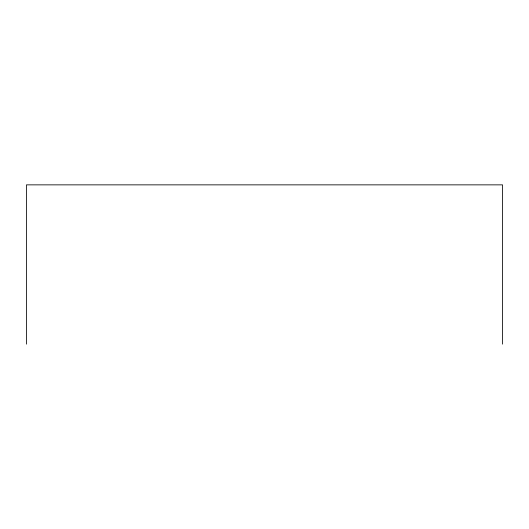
<?xml version="1.0" encoding="UTF-8"?>
<svg xmlns="http://www.w3.org/2000/svg" width="529" height="529" viewBox="0 0 529 529"><rect width="100%" height="100%" fill="white"/><g stroke="black" fill="none" stroke-linecap="round" stroke-linejoin="round"><path stroke-width="0.79" d="M502.55 344.141L502.55 184.859L26.45 184.859L26.45 344.141"/></g></svg>
